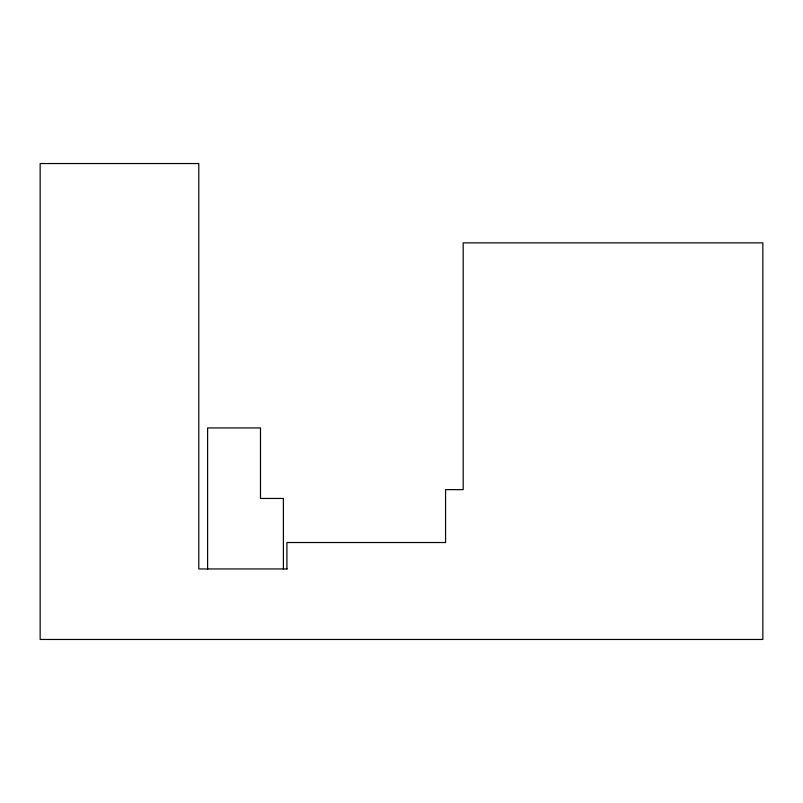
<?xml version="1.0" encoding="UTF-8"?>
<svg xmlns="http://www.w3.org/2000/svg" width="803" height="803" viewBox="0 0 803 803"><rect width="100%" height="100%" fill="white"/><g stroke="black" fill="none" stroke-linecap="round" stroke-linejoin="round"><path stroke-width="1.2" d="M287.133 568.956L198.793 568.956L198.793 163.541L40.15 163.541L40.15 639.459L762.85 639.459L762.85 242.857L463.19 242.857L463.19 489.629L445.565 489.629L445.565 542.517L286.922 542.517L286.922 568.956M283.399 568.956L283.399 498.452L260.483 498.452L260.483 427.939L207.606 427.939L207.606 569.367"/></g></svg>
